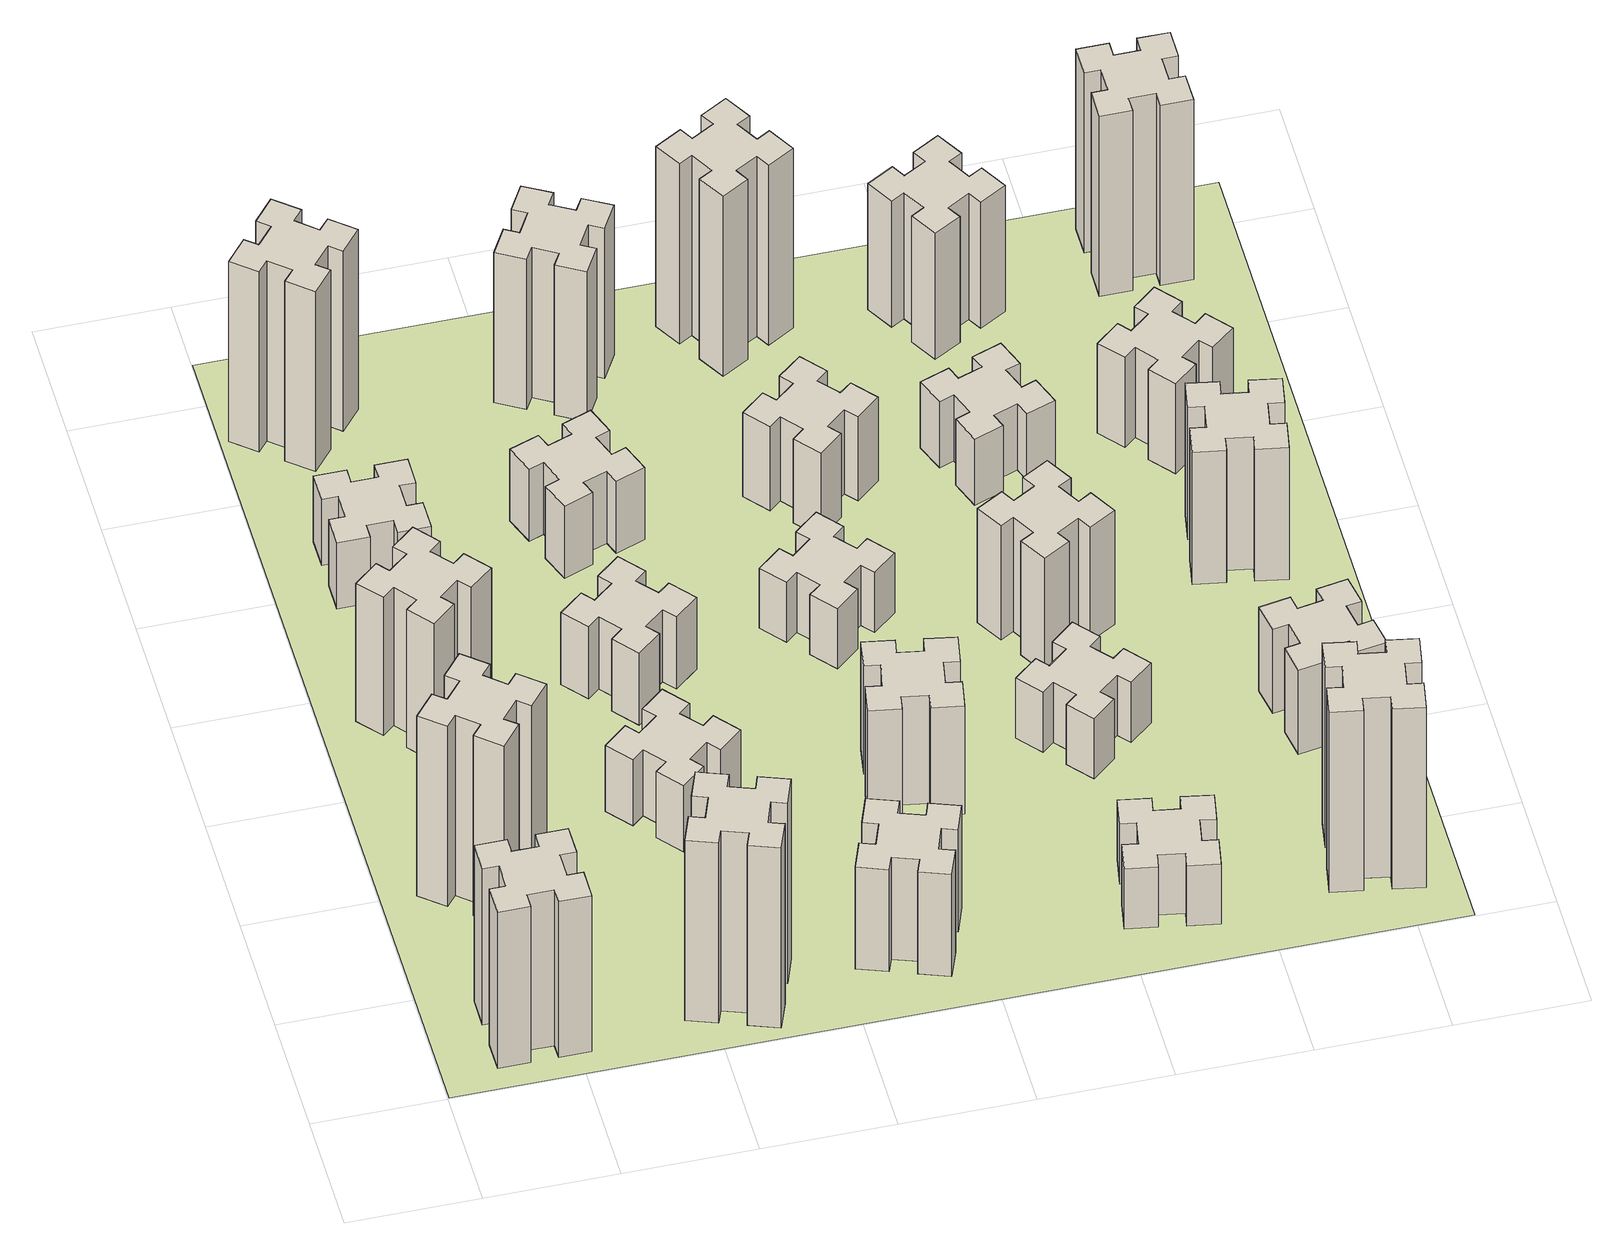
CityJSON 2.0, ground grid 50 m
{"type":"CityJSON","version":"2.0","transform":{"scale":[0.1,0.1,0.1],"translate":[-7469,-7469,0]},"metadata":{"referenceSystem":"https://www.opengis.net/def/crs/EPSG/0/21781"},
"CityObjects":{
"building1":{"type":"Building","attributes":{"class":"1000","function":"1000","usage":"1000","yearOfConstruction":2016,"roofType":"1000","measuredHeight":78,"storeysAboveGround":30,"storeysBelowGround":0},"geometry":[{"type":"Solid","lod":"1","boundaries":[[[[0,1,2,3,4,5,6,7,8,9,10,11,12,13,14,15,16,17,18,19]],[[17,16,20,21]],[[16,15,22,20]],[[15,14,23,22]],[[14,13,24,23]],[[13,12,25,24]],[[12,11,26,25]],[[11,10,27,26]],[[10,9,28,27]],[[9,8,29,28]],[[8,7,30,29]],[[7,6,31,30]],[[6,5,32,31]],[[5,4,33,32]],[[4,3,34,33]],[[3,2,35,34]],[[2,1,36,35]],[[1,0,37,36]],[[0,19,38,37]],[[19,18,39,38]],[[18,17,21,39]],[[24,25,26,27,28,29,30,31,32,33,34,35,36,37,38,39,21,20,22,23]]]]}]},
"building2":{"type":"Building","attributes":{"class":"1000","function":"1000","usage":"1000","yearOfConstruction":2016,"roofType":"1000","measuredHeight":90,"storeysAboveGround":30,"storeysBelowGround":0},"geometry":[{"type":"Solid","lod":"1","boundaries":[[[[40,41,42,43,44,45,46,47,48,49,50,51,52,53,54,55,56,57,58,59]],[[57,56,60,61]],[[56,55,62,60]],[[55,54,63,62]],[[54,53,64,63]],[[53,52,65,64]],[[52,51,66,65]],[[51,50,67,66]],[[50,49,68,67]],[[49,48,69,68]],[[48,47,70,69]],[[47,46,71,70]],[[46,45,72,71]],[[45,44,73,72]],[[44,43,74,73]],[[43,42,75,74]],[[42,41,76,75]],[[41,40,77,76]],[[40,59,78,77]],[[59,58,79,78]],[[58,57,61,79]],[[64,65,66,67,68,69,70,71,72,73,74,75,76,77,78,79,61,60,62,63]]]]}]},
"building3":{"type":"Building","attributes":{"class":"1000","function":"1000","usage":"1000","yearOfConstruction":2016,"roofType":"1000","measuredHeight":69,"storeysAboveGround":30,"storeysBelowGround":0},"geometry":[{"type":"Solid","lod":"1","boundaries":[[[[80,81,82,83,84,85,86,87,88,89,90,91,92,93,94,95,96,97,98,99]],[[97,96,100,101]],[[96,95,102,100]],[[95,94,103,102]],[[94,93,104,103]],[[93,92,105,104]],[[92,91,106,105]],[[91,90,107,106]],[[90,89,108,107]],[[89,88,109,108]],[[88,87,110,109]],[[87,86,111,110]],[[86,85,112,111]],[[85,84,113,112]],[[84,83,114,113]],[[83,82,115,114]],[[82,81,116,115]],[[81,80,117,116]],[[80,99,118,117]],[[99,98,119,118]],[[98,97,101,119]],[[104,105,106,107,108,109,110,111,112,113,114,115,116,117,118,119,101,100,102,103]]]]}]},
"building4":{"type":"Building","attributes":{"class":"1000","function":"1000","usage":"1000","yearOfConstruction":2016,"roofType":"1000","measuredHeight":33,"storeysAboveGround":30,"storeysBelowGround":0},"geometry":[{"type":"Solid","lod":"1","boundaries":[[[[120,121,122,123,124,125,126,127,128,129,130,131,132,133,134,135,136,137,138,139]],[[137,136,140,141]],[[136,135,142,140]],[[135,134,143,142]],[[134,133,144,143]],[[133,132,145,144]],[[132,131,146,145]],[[131,130,147,146]],[[130,129,148,147]],[[129,128,149,148]],[[128,127,150,149]],[[127,126,151,150]],[[126,125,152,151]],[[125,124,153,152]],[[124,123,154,153]],[[123,122,155,154]],[[122,121,156,155]],[[121,120,157,156]],[[120,139,158,157]],[[139,138,159,158]],[[138,137,141,159]],[[144,145,146,147,148,149,150,151,152,153,154,155,156,157,158,159,141,140,142,143]]]]}]},
"building5":{"type":"Building","attributes":{"class":"1000","function":"1000","usage":"1000","yearOfConstruction":2016,"roofType":"1000","measuredHeight":90,"storeysAboveGround":30,"storeysBelowGround":0},"geometry":[{"type":"Solid","lod":"1","boundaries":[[[[160,161,162,163,164,165,166,167,168,169,170,171,172,173,174,175,176,177,178,179]],[[177,176,180,181]],[[176,175,182,180]],[[175,174,183,182]],[[174,173,184,183]],[[173,172,185,184]],[[172,171,186,185]],[[171,170,187,186]],[[170,169,188,187]],[[169,168,189,188]],[[168,167,190,189]],[[167,166,191,190]],[[166,165,192,191]],[[165,164,193,192]],[[164,163,194,193]],[[163,162,195,194]],[[162,161,196,195]],[[161,160,197,196]],[[160,179,198,197]],[[179,178,199,198]],[[178,177,181,199]],[[184,185,186,187,188,189,190,191,192,193,194,195,196,197,198,199,181,180,182,183]]]]}]},
"building6":{"type":"Building","attributes":{"class":"1000","function":"1000","usage":"1000","yearOfConstruction":2016,"roofType":"1000","measuredHeight":90,"storeysAboveGround":30,"storeysBelowGround":0},"geometry":[{"type":"Solid","lod":"1","boundaries":[[[[200,201,202,203,204,205,206,207,208,209,210,211,212,213,214,215,216,217,218,219]],[[217,216,220,221]],[[216,215,222,220]],[[215,214,223,222]],[[214,213,224,223]],[[213,212,225,224]],[[212,211,226,225]],[[211,210,227,226]],[[210,209,228,227]],[[209,208,229,228]],[[208,207,230,229]],[[207,206,231,230]],[[206,205,232,231]],[[205,204,233,232]],[[204,203,234,233]],[[203,202,235,234]],[[202,201,236,235]],[[201,200,237,236]],[[200,219,238,237]],[[219,218,239,238]],[[218,217,221,239]],[[224,225,226,227,228,229,230,231,232,233,234,235,236,237,238,239,221,220,222,223]]]]}]},
"building7":{"type":"Building","attributes":{"class":"1000","function":"1000","usage":"1000","yearOfConstruction":2016,"roofType":"1000","measuredHeight":33,"storeysAboveGround":30,"storeysBelowGround":0},"geometry":[{"type":"Solid","lod":"1","boundaries":[[[[240,241,242,243,244,245,246,247,248,249,250,251,252,253,254,255,256,257,258,259]],[[257,256,260,261]],[[256,255,262,260]],[[255,254,263,262]],[[254,253,264,263]],[[253,252,265,264]],[[252,251,266,265]],[[251,250,267,266]],[[250,249,268,267]],[[249,248,269,268]],[[248,247,270,269]],[[247,246,271,270]],[[246,245,272,271]],[[245,244,273,272]],[[244,243,274,273]],[[243,242,275,274]],[[242,241,276,275]],[[241,240,277,276]],[[240,259,278,277]],[[259,258,279,278]],[[258,257,261,279]],[[264,265,266,267,268,269,270,271,272,273,274,275,276,277,278,279,261,260,262,263]]]]}]},
"building8":{"type":"Building","attributes":{"class":"1000","function":"1000","usage":"1000","yearOfConstruction":2016,"roofType":"1000","measuredHeight":36,"storeysAboveGround":30,"storeysBelowGround":0},"geometry":[{"type":"Solid","lod":"1","boundaries":[[[[280,281,282,283,284,285,286,287,288,289,290,291,292,293,294,295,296,297,298,299]],[[297,296,300,301]],[[296,295,302,300]],[[295,294,303,302]],[[294,293,304,303]],[[293,292,305,304]],[[292,291,306,305]],[[291,290,307,306]],[[290,289,308,307]],[[289,288,309,308]],[[288,287,310,309]],[[287,286,311,310]],[[286,285,312,311]],[[285,284,313,312]],[[284,283,314,313]],[[283,282,315,314]],[[282,281,316,315]],[[281,280,317,316]],[[280,299,318,317]],[[299,298,319,318]],[[298,297,301,319]],[[304,305,306,307,308,309,310,311,312,313,314,315,316,317,318,319,301,300,302,303]]]]}]},
"building9":{"type":"Building","attributes":{"class":"1000","function":"1000","usage":"1000","yearOfConstruction":2016,"roofType":"1000","measuredHeight":51,"storeysAboveGround":30,"storeysBelowGround":0},"geometry":[{"type":"Solid","lod":"1","boundaries":[[[[320,321,322,323,324,325,326,327,328,329,330,331,332,333,334,335,336,337,338,339]],[[337,336,340,341]],[[336,335,342,340]],[[335,334,343,342]],[[334,333,344,343]],[[333,332,345,344]],[[332,331,346,345]],[[331,330,347,346]],[[330,329,348,347]],[[329,328,349,348]],[[328,327,350,349]],[[327,326,351,350]],[[326,325,352,351]],[[325,324,353,352]],[[324,323,354,353]],[[323,322,355,354]],[[322,321,356,355]],[[321,320,357,356]],[[320,339,358,357]],[[339,338,359,358]],[[338,337,341,359]],[[344,345,346,347,348,349,350,351,352,353,354,355,356,357,358,359,341,340,342,343]]]]}]},
"building10":{"type":"Building","attributes":{"class":"1000","function":"1000","usage":"1000","yearOfConstruction":2016,"roofType":"1000","measuredHeight":36,"storeysAboveGround":30,"storeysBelowGround":0},"geometry":[{"type":"Solid","lod":"1","boundaries":[[[[360,361,362,363,364,365,366,367,368,369,370,371,372,373,374,375,376,377,378,379]],[[377,376,380,381]],[[376,375,382,380]],[[375,374,383,382]],[[374,373,384,383]],[[373,372,385,384]],[[372,371,386,385]],[[371,370,387,386]],[[370,369,388,387]],[[369,368,389,388]],[[368,367,390,389]],[[367,366,391,390]],[[366,365,392,391]],[[365,364,393,392]],[[364,363,394,393]],[[363,362,395,394]],[[362,361,396,395]],[[361,360,397,396]],[[360,379,398,397]],[[379,378,399,398]],[[378,377,381,399]],[[384,385,386,387,388,389,390,391,392,393,394,395,396,397,398,399,381,380,382,383]]]]}]},
"building11":{"type":"Building","attributes":{"class":"1000","function":"1000","usage":"1000","yearOfConstruction":2016,"roofType":"1000","measuredHeight":75,"storeysAboveGround":30,"storeysBelowGround":0},"geometry":[{"type":"Solid","lod":"1","boundaries":[[[[400,401,402,403,404,405,406,407,408,409,410,411,412,413,414,415,416,417,418,419]],[[417,416,420,421]],[[416,415,422,420]],[[415,414,423,422]],[[414,413,424,423]],[[413,412,425,424]],[[412,411,426,425]],[[411,410,427,426]],[[410,409,428,427]],[[409,408,429,428]],[[408,407,430,429]],[[407,406,431,430]],[[406,405,432,431]],[[405,404,433,432]],[[404,403,434,433]],[[403,402,435,434]],[[402,401,436,435]],[[401,400,437,436]],[[400,419,438,437]],[[419,418,439,438]],[[418,417,421,439]],[[424,425,426,427,428,429,430,431,432,433,434,435,436,437,438,439,421,420,422,423]]]]}]},
"building12":{"type":"Building","attributes":{"class":"1000","function":"1000","usage":"1000","yearOfConstruction":2016,"roofType":"1000","measuredHeight":54,"storeysAboveGround":30,"storeysBelowGround":0},"geometry":[{"type":"Solid","lod":"1","boundaries":[[[[440,441,442,443,444,445,446,447,448,449,450,451,452,453,454,455,456,457,458,459]],[[457,456,460,461]],[[456,455,462,460]],[[455,454,463,462]],[[454,453,464,463]],[[453,452,465,464]],[[452,451,466,465]],[[451,450,467,466]],[[450,449,468,467]],[[449,448,469,468]],[[448,447,470,469]],[[447,446,471,470]],[[446,445,472,471]],[[445,444,473,472]],[[444,443,474,473]],[[443,442,475,474]],[[442,441,476,475]],[[441,440,477,476]],[[440,459,478,477]],[[459,458,479,478]],[[458,457,461,479]],[[464,465,466,467,468,469,470,471,472,473,474,475,476,477,478,479,461,460,462,463]]]]}]},
"building13":{"type":"Building","attributes":{"class":"1000","function":"1000","usage":"1000","yearOfConstruction":2016,"roofType":"1000","measuredHeight":30,"storeysAboveGround":30,"storeysBelowGround":0},"geometry":[{"type":"Solid","lod":"1","boundaries":[[[[480,481,482,483,484,485,486,487,488,489,490,491,492,493,494,495,496,497,498,499]],[[497,496,500,501]],[[496,495,502,500]],[[495,494,503,502]],[[494,493,504,503]],[[493,492,505,504]],[[492,491,506,505]],[[491,490,507,506]],[[490,489,508,507]],[[489,488,509,508]],[[488,487,510,509]],[[487,486,511,510]],[[486,485,512,511]],[[485,484,513,512]],[[484,483,514,513]],[[483,482,515,514]],[[482,481,516,515]],[[481,480,517,516]],[[480,499,518,517]],[[499,498,519,518]],[[498,497,501,519]],[[504,505,506,507,508,509,510,511,512,513,514,515,516,517,518,519,501,500,502,503]]]]}]},
"building14":{"type":"Building","attributes":{"class":"1000","function":"1000","usage":"1000","yearOfConstruction":2016,"roofType":"1000","measuredHeight":42,"storeysAboveGround":30,"storeysBelowGround":0},"geometry":[{"type":"Solid","lod":"1","boundaries":[[[[520,521,522,523,524,525,526,527,528,529,530,531,532,533,534,535,536,537,538,539]],[[537,536,540,541]],[[536,535,542,540]],[[535,534,543,542]],[[534,533,544,543]],[[533,532,545,544]],[[532,531,546,545]],[[531,530,547,546]],[[530,529,548,547]],[[529,528,549,548]],[[528,527,550,549]],[[527,526,551,550]],[[526,525,552,551]],[[525,524,553,552]],[[524,523,554,553]],[[523,522,555,554]],[[522,521,556,555]],[[521,520,557,556]],[[520,539,558,557]],[[539,538,559,558]],[[538,537,541,559]],[[544,545,546,547,548,549,550,551,552,553,554,555,556,557,558,559,541,540,542,543]]]]}]},
"building15":{"type":"Building","attributes":{"class":"1000","function":"1000","usage":"1000","yearOfConstruction":2016,"roofType":"1000","measuredHeight":30,"storeysAboveGround":30,"storeysBelowGround":0},"geometry":[{"type":"Solid","lod":"1","boundaries":[[[[560,561,562,563,564,565,566,567,568,569,570,571,572,573,574,575,576,577,578,579]],[[577,576,580,581]],[[576,575,582,580]],[[575,574,583,582]],[[574,573,584,583]],[[573,572,585,584]],[[572,571,586,585]],[[571,570,587,586]],[[570,569,588,587]],[[569,568,589,588]],[[568,567,590,589]],[[567,566,591,590]],[[566,565,592,591]],[[565,564,593,592]],[[564,563,594,593]],[[563,562,595,594]],[[562,561,596,595]],[[561,560,597,596]],[[560,579,598,597]],[[579,578,599,598]],[[578,577,581,599]],[[584,585,586,587,588,589,590,591,592,593,594,595,596,597,598,599,581,580,582,583]]]]}]},
"building16":{"type":"Building","attributes":{"class":"1000","function":"1000","usage":"1000","yearOfConstruction":2016,"roofType":"1000","measuredHeight":90,"storeysAboveGround":30,"storeysBelowGround":0},"geometry":[{"type":"Solid","lod":"1","boundaries":[[[[600,601,602,603,604,605,606,607,608,609,610,611,612,613,614,615,616,617,618,619]],[[617,616,620,621]],[[616,615,622,620]],[[615,614,623,622]],[[614,613,624,623]],[[613,612,625,624]],[[612,611,626,625]],[[611,610,627,626]],[[610,609,628,627]],[[609,608,629,628]],[[608,607,630,629]],[[607,606,631,630]],[[606,605,632,631]],[[605,604,633,632]],[[604,603,634,633]],[[603,602,635,634]],[[602,601,636,635]],[[601,600,637,636]],[[600,619,638,637]],[[619,618,639,638]],[[618,617,621,639]],[[624,625,626,627,628,629,630,631,632,633,634,635,636,637,638,639,621,620,622,623]]]]}]},
"building17":{"type":"Building","attributes":{"class":"1000","function":"1000","usage":"1000","yearOfConstruction":2016,"roofType":"1000","measuredHeight":30,"storeysAboveGround":30,"storeysBelowGround":0},"geometry":[{"type":"Solid","lod":"1","boundaries":[[[[640,641,642,643,644,645,646,647,648,649,650,651,652,653,654,655,656,657,658,659]],[[657,656,660,661]],[[656,655,662,660]],[[655,654,663,662]],[[654,653,664,663]],[[653,652,665,664]],[[652,651,666,665]],[[651,650,667,666]],[[650,649,668,667]],[[649,648,669,668]],[[648,647,670,669]],[[647,646,671,670]],[[646,645,672,671]],[[645,644,673,672]],[[644,643,674,673]],[[643,642,675,674]],[[642,641,676,675]],[[641,640,677,676]],[[640,659,678,677]],[[659,658,679,678]],[[658,657,661,679]],[[664,665,666,667,668,669,670,671,672,673,674,675,676,677,678,679,661,660,662,663]]]]}]},
"building18":{"type":"Building","attributes":{"class":"1000","function":"1000","usage":"1000","yearOfConstruction":2016,"roofType":"1000","measuredHeight":57,"storeysAboveGround":30,"storeysBelowGround":0},"geometry":[{"type":"Solid","lod":"1","boundaries":[[[[680,681,682,683,684,685,686,687,688,689,690,691,692,693,694,695,696,697,698,699]],[[697,696,700,701]],[[696,695,702,700]],[[695,694,703,702]],[[694,693,704,703]],[[693,692,705,704]],[[692,691,706,705]],[[691,690,707,706]],[[690,689,708,707]],[[689,688,709,708]],[[688,687,710,709]],[[687,686,711,710]],[[686,685,712,711]],[[685,684,713,712]],[[684,683,714,713]],[[683,682,715,714]],[[682,681,716,715]],[[681,680,717,716]],[[680,699,718,717]],[[699,698,719,718]],[[698,697,701,719]],[[704,705,706,707,708,709,710,711,712,713,714,715,716,717,718,719,701,700,702,703]]]]}]},
"building19":{"type":"Building","attributes":{"class":"1000","function":"1000","usage":"1000","yearOfConstruction":2016,"roofType":"1000","measuredHeight":33,"storeysAboveGround":30,"storeysBelowGround":0},"geometry":[{"type":"Solid","lod":"1","boundaries":[[[[720,721,722,723,724,725,726,727,728,729,730,731,732,733,734,735,736,737,738,739]],[[737,736,740,741]],[[736,735,742,740]],[[735,734,743,742]],[[734,733,744,743]],[[733,732,745,744]],[[732,731,746,745]],[[731,730,747,746]],[[730,729,748,747]],[[729,728,749,748]],[[728,727,750,749]],[[727,726,751,750]],[[726,725,752,751]],[[725,724,753,752]],[[724,723,754,753]],[[723,722,755,754]],[[722,721,756,755]],[[721,720,757,756]],[[720,739,758,757]],[[739,738,759,758]],[[738,737,741,759]],[[744,745,746,747,748,749,750,751,752,753,754,755,756,757,758,759,741,740,742,743]]]]}]},
"building20":{"type":"Building","attributes":{"class":"1000","function":"1000","usage":"1000","yearOfConstruction":2016,"roofType":"1000","measuredHeight":90,"storeysAboveGround":30,"storeysBelowGround":0},"geometry":[{"type":"Solid","lod":"1","boundaries":[[[[760,761,762,763,764,765,766,767,768,769,770,771,772,773,774,775,776,777,778,779]],[[777,776,780,781]],[[776,775,782,780]],[[775,774,783,782]],[[774,773,784,783]],[[773,772,785,784]],[[772,771,786,785]],[[771,770,787,786]],[[770,769,788,787]],[[769,768,789,788]],[[768,767,790,789]],[[767,766,791,790]],[[766,765,792,791]],[[765,764,793,792]],[[764,763,794,793]],[[763,762,795,794]],[[762,761,796,795]],[[761,760,797,796]],[[760,779,798,797]],[[779,778,799,798]],[[778,777,781,799]],[[784,785,786,787,788,789,790,791,792,793,794,795,796,797,798,799,781,780,782,783]]]]}]},
"building21":{"type":"Building","attributes":{"class":"1000","function":"1000","usage":"1000","yearOfConstruction":2016,"roofType":"1000","measuredHeight":63,"storeysAboveGround":30,"storeysBelowGround":0},"geometry":[{"type":"Solid","lod":"1","boundaries":[[[[800,801,802,803,804,805,806,807,808,809,810,811,812,813,814,815,816,817,818,819]],[[817,816,820,821]],[[816,815,822,820]],[[815,814,823,822]],[[814,813,824,823]],[[813,812,825,824]],[[812,811,826,825]],[[811,810,827,826]],[[810,809,828,827]],[[809,808,829,828]],[[808,807,830,829]],[[807,806,831,830]],[[806,805,832,831]],[[805,804,833,832]],[[804,803,834,833]],[[803,802,835,834]],[[802,801,836,835]],[[801,800,837,836]],[[800,819,838,837]],[[819,818,839,838]],[[818,817,821,839]],[[824,825,826,827,828,829,830,831,832,833,834,835,836,837,838,839,821,820,822,823]]]]}]},
"building22":{"type":"Building","attributes":{"class":"1000","function":"1000","usage":"1000","yearOfConstruction":2016,"roofType":"1000","measuredHeight":42,"storeysAboveGround":30,"storeysBelowGround":0},"geometry":[{"type":"Solid","lod":"1","boundaries":[[[[840,841,842,843,844,845,846,847,848,849,850,851,852,853,854,855,856,857,858,859]],[[857,856,860,861]],[[856,855,862,860]],[[855,854,863,862]],[[854,853,864,863]],[[853,852,865,864]],[[852,851,866,865]],[[851,850,867,866]],[[850,849,868,867]],[[849,848,869,868]],[[848,847,870,869]],[[847,846,871,870]],[[846,845,872,871]],[[845,844,873,872]],[[844,843,874,873]],[[843,842,875,874]],[[842,841,876,875]],[[841,840,877,876]],[[840,859,878,877]],[[859,858,879,878]],[[858,857,861,879]],[[864,865,866,867,868,869,870,871,872,873,874,875,876,877,878,879,861,860,862,863]]]]}]},
"building23":{"type":"Building","attributes":{"class":"1000","function":"1000","usage":"1000","yearOfConstruction":2016,"roofType":"1000","measuredHeight":66,"storeysAboveGround":30,"storeysBelowGround":0},"geometry":[{"type":"Solid","lod":"1","boundaries":[[[[880,881,882,883,884,885,886,887,888,889,890,891,892,893,894,895,896,897,898,899]],[[897,896,900,901]],[[896,895,902,900]],[[895,894,903,902]],[[894,893,904,903]],[[893,892,905,904]],[[892,891,906,905]],[[891,890,907,906]],[[890,889,908,907]],[[889,888,909,908]],[[888,887,910,909]],[[887,886,911,910]],[[886,885,912,911]],[[885,884,913,912]],[[884,883,914,913]],[[883,882,915,914]],[[882,881,916,915]],[[881,880,917,916]],[[880,899,918,917]],[[899,898,919,918]],[[898,897,901,919]],[[904,905,906,907,908,909,910,911,912,913,914,915,916,917,918,919,901,900,902,903]]]]}]},
"building24":{"type":"Building","attributes":{"class":"1000","function":"1000","usage":"1000","yearOfConstruction":2016,"roofType":"1000","measuredHeight":45,"storeysAboveGround":30,"storeysBelowGround":0},"geometry":[{"type":"Solid","lod":"1","boundaries":[[[[920,921,922,923,924,925,926,927,928,929,930,931,932,933,934,935,936,937,938,939]],[[937,936,940,941]],[[936,935,942,940]],[[935,934,943,942]],[[934,933,944,943]],[[933,932,945,944]],[[932,931,946,945]],[[931,930,947,946]],[[930,929,948,947]],[[929,928,949,948]],[[928,927,950,949]],[[927,926,951,950]],[[926,925,952,951]],[[925,924,953,952]],[[924,923,954,953]],[[923,922,955,954]],[[922,921,956,955]],[[921,920,957,956]],[[920,939,958,957]],[[939,938,959,958]],[[938,937,941,959]],[[944,945,946,947,948,949,950,951,952,953,954,955,956,957,958,959,941,940,942,943]]]]}]},
"building25":{"type":"Building","attributes":{"class":"1000","function":"1000","usage":"1000","yearOfConstruction":2016,"roofType":"1000","measuredHeight":90,"storeysAboveGround":30,"storeysBelowGround":0},"geometry":[{"type":"Solid","lod":"1","boundaries":[[[[960,961,962,963,964,965,966,967,968,969,970,971,972,973,974,975,976,977,978,979]],[[977,976,980,981]],[[976,975,982,980]],[[975,974,983,982]],[[974,973,984,983]],[[973,972,985,984]],[[972,971,986,985]],[[971,970,987,986]],[[970,969,988,987]],[[969,968,989,988]],[[968,967,990,989]],[[967,966,991,990]],[[966,965,992,991]],[[965,964,993,992]],[[964,963,994,993]],[[963,962,995,994]],[[962,961,996,995]],[[961,960,997,996]],[[960,979,998,997]],[[979,978,999,998]],[[978,977,981,999]],[[984,985,986,987,988,989,990,991,992,993,994,995,996,997,998,999,981,980,982,983]]]]}]},
"landuse1":{"type":"LandUse","attributes":{"name":"plot1","function":"1010"},"geometry":[{"type":"MultiSurface","lod":"1","boundaries":[[[1000,1001,1002,1003]]]}]}
},
"vertices":[
[265,325,0],[265,225,0],[205,225,0],[205,105,0],[325,105,0],[325,165,0],[425,165,0],[425,105,0],[545,105,0],[545,225,0],[485,225,0],[485,325,0],[545,325,0],[545,445,0],[425,445,0],[425,385,0],[325,385,0],[325,445,0],[205,445,0],[205,325,0],[325,385,780],[325,445,780],[425,385,780],[425,445,780],[545,445,780],[545,325,780],[485,325,780],[485,225,780],[545,225,780],[545,105,780],[425,105,780],[425,165,780],[325,165,780],[325,105,780],[205,105,780],[205,225,780],[265,225,780],[265,325,780],[205,325,780],[205,445,780],
[484,1067,0],[408,1132,0],[446,1178,0],[354,1255,0],[277,1163,0],[323,1124,0],[259,1048,0],[213,1086,0],[136,994,0],[228,917,0],[266,963,0],[343,899,0],[304,853,0],[396,776,0],[473,868,0],[427,906,0],[492,983,0],[538,944,0],[615,1036,0],[523,1113,0],[492,983,900],[538,944,900],[427,906,900],[473,868,900],[396,776,900],[304,853,900],[343,899,900],[266,963,900],[228,917,900],[136,994,900],[213,1086,900],[259,1048,900],[323,1124,900],[277,1163,900],[354,1255,900],[446,1178,900],[408,1132,900],[484,1067,900],[523,1113,900],[615,1036,900],
[492,1888,0],[427,1964,0],[473,2003,0],[396,2095,0],[304,2018,0],[343,1972,0],[266,1907,0],[228,1953,0],[136,1876,0],[213,1784,0],[259,1823,0],[323,1746,0],[277,1708,0],[354,1616,0],[446,1693,0],[408,1739,0],[484,1803,0],[523,1757,0],[615,1834,0],[538,1926,0],[484,1803,690],[523,1757,690],[408,1739,690],[446,1693,690],[354,1616,690],[277,1708,690],[323,1746,690],[259,1823,690],[213,1784,690],[136,1876,690],[228,1953,690],[266,1907,690],[343,1972,690],[304,2018,690],[396,2095,690],[473,2003,690],[427,1964,690],[492,1888,690],[538,1926,690],[615,1834,690],
[485,2545,0],[485,2645,0],[545,2645,0],[545,2765,0],[425,2765,0],[425,2705,0],[325,2705,0],[325,2765,0],[205,2765,0],[205,2645,0],[265,2645,0],[265,2545,0],[205,2545,0],[205,2425,0],[325,2425,0],[325,2485,0],[425,2485,0],[425,2425,0],[545,2425,0],[545,2545,0],[425,2485,330],[425,2425,330],[325,2485,330],[325,2425,330],[205,2425,330],[205,2545,330],[265,2545,330],[265,2645,330],[205,2645,330],[205,2765,330],[325,2765,330],[325,2705,330],[425,2705,330],[425,2765,330],[545,2765,330],[545,2645,330],[485,2645,330],[485,2545,330],[545,2545,330],[545,2425,330],
[1029,360,0],[995,266,0],[939,287,0],[897,174,0],[1010,133,0],[1031,189,0],[1125,155,0],[1104,99,0],[1217,57,0],[1258,170,0],[1202,191,0],[1236,285,0],[1292,264,0],[1333,377,0],[1220,418,0],[1200,362,0],[1106,396,0],[1127,452,0],[1014,493,0],[973,380,0],[1106,396,900],[1127,452,900],[1200,362,900],[1220,418,900],[1333,377,900],[1292,264,900],[1236,285,900],[1202,191,900],[1258,170,900],[1217,57,900],[1104,99,900],[1125,155,900],[1031,189,900],[1010,133,900],[897,174,900],[939,287,900],[995,266,900],[1029,360,900],[973,380,900],[1014,493,900],
[384,3387,0],[308,3452,0],[346,3498,0],[254,3575,0],[177,3483,0],[223,3444,0],[159,3368,0],[113,3406,0],[36,3314,0],[128,3237,0],[166,3283,0],[243,3219,0],[204,3173,0],[296,3096,0],[373,3188,0],[327,3226,0],[392,3303,0],[438,3264,0],[515,3356,0],[423,3433,0],[392,3303,900],[438,3264,900],[327,3226,900],[373,3188,900],[296,3096,900],[204,3173,900],[243,3219,900],[166,3283,900],[128,3237,900],[36,3314,900],[113,3406,900],[159,3368,900],[223,3444,900],[177,3483,900],[254,3575,900],[346,3498,900],[308,3452,900],[384,3387,900],[423,3433,900],[515,3356,900],
[1083,1332,0],[1006,1267,0],[968,1313,0],[876,1236,0],[953,1144,0],[999,1183,0],[1063,1106,0],[1017,1068,0],[1094,976,0],[1186,1053,0],[1148,1099,0],[1224,1163,0],[1263,1117,0],[1355,1194,0],[1278,1286,0],[1232,1248,0],[1167,1324,0],[1213,1363,0],[1136,1455,0],[1044,1378,0],[1167,1324,330],[1213,1363,330],[1232,1248,330],[1278,1286,330],[1355,1194,330],[1263,1117,330],[1224,1163,330],[1148,1099,330],[1186,1053,330],[1094,976,330],[1017,1068,330],[1063,1106,330],[999,1183,330],[953,1144,330],[876,1236,330],[968,1313,330],[1006,1267,330],[1083,1332,330],[1044,1378,330],[1136,1455,330],
[1083,1972,0],[1006,1907,0],[968,1953,0],[876,1876,0],[953,1784,0],[999,1823,0],[1063,1746,0],[1017,1708,0],[1094,1616,0],[1186,1693,0],[1148,1739,0],[1224,1803,0],[1263,1757,0],[1355,1834,0],[1278,1926,0],[1232,1888,0],[1167,1964,0],[1213,2003,0],[1136,2095,0],[1044,2018,0],[1167,1964,360],[1213,2003,360],[1232,1888,360],[1278,1926,360],[1355,1834,360],[1263,1757,360],[1224,1803,360],[1148,1739,360],[1186,1693,360],[1094,1616,360],[1017,1708,360],[1063,1746,360],[999,1823,360],[953,1784,360],[876,1876,360],[968,1953,360],[1006,1907,360],[1083,1972,360],[1044,2018,360],[1136,2095,360],
[1669,460,0],[1635,366,0],[1579,387,0],[1537,274,0],[1650,233,0],[1671,289,0],[1765,255,0],[1744,199,0],[1857,157,0],[1898,270,0],[1842,291,0],[1876,385,0],[1932,364,0],[1973,477,0],[1860,518,0],[1840,462,0],[1746,496,0],[1767,552,0],[1654,593,0],[1613,480,0],[1746,496,510],[1767,552,510],[1840,462,510],[1860,518,510],[1973,477,510],[1932,364,510],[1876,385,510],[1842,291,510],[1898,270,510],[1857,157,510],[1744,199,510],[1765,255,510],[1671,289,510],[1650,233,510],[1537,274,510],[1579,387,510],[1635,366,510],[1669,460,510],[1613,480,510],[1654,593,510],
[1106,2475,0],[1200,2509,0],[1220,2453,0],[1333,2494,0],[1292,2607,0],[1236,2586,0],[1202,2680,0],[1258,2700,0],[1217,2813,0],[1104,2772,0],[1125,2716,0],[1031,2682,0],[1010,2738,0],[897,2697,0],[939,2584,0],[995,2605,0],[1029,2511,0],[973,2490,0],[1014,2377,0],[1127,2419,0],[1029,2511,360],[973,2490,360],[995,2605,360],[939,2584,360],[897,2697,360],[1010,2738,360],[1031,2682,360],[1125,2716,360],[1104,2772,360],[1217,2813,360],[1258,2700,360],[1202,2680,360],[1236,2586,360],[1292,2607,360],[1333,2494,360],[1220,2453,360],[1200,2509,360],[1106,2475,360],[1127,2419,360],[1014,2377,360],
[1314,3406,0],[1227,3456,0],[1257,3508,0],[1153,3568,0],[1093,3464,0],[1145,3434,0],[1095,3347,0],[1043,3377,0],[983,3273,0],[1087,3213,0],[1117,3265,0],[1204,3215,0],[1174,3163,0],[1278,3103,0],[1338,3207,0],[1286,3237,0],[1336,3324,0],[1388,3294,0],[1448,3398,0],[1344,3458,0],[1336,3324,750],[1388,3294,750],[1286,3237,750],[1338,3207,750],[1278,3103,750],[1174,3163,750],[1204,3215,750],[1117,3265,750],[1087,3213,750],[983,3273,750],[1043,3377,750],[1095,3347,750],[1145,3434,750],[1093,3464,750],[1153,3568,750],[1257,3508,750],[1227,3456,750],[1314,3406,750],[1344,3458,750],[1448,3398,750],
[2055,1047,0],[2072,1145,0],[2131,1135,0],[2152,1253,0],[2034,1274,0],[2024,1215,0],[1925,1232,0],[1936,1291,0],[1817,1312,0],[1797,1194,0],[1856,1184,0],[1838,1085,0],[1779,1096,0],[1758,977,0],[1877,957,0],[1887,1016,0],[1985,998,0],[1975,939,0],[2093,918,0],[2114,1037,0],[1985,998,540],[1975,939,540],[1887,1016,540],[1877,957,540],[1758,977,540],[1779,1096,540],[1838,1085,540],[1856,1184,540],[1797,1194,540],[1817,1312,540],[1936,1291,540],[1925,1232,540],[2024,1215,540],[2034,1274,540],[2152,1253,540],[2131,1135,540],[2072,1145,540],[2055,1047,540],[2114,1037,540],[2093,918,540],
[1972,1988,0],[1907,2064,0],[1953,2103,0],[1876,2195,0],[1784,2118,0],[1823,2072,0],[1746,2007,0],[1708,2053,0],[1616,1976,0],[1693,1884,0],[1739,1923,0],[1803,1846,0],[1757,1808,0],[1834,1716,0],[1926,1793,0],[1888,1839,0],[1964,1903,0],[2003,1857,0],[2095,1934,0],[2018,2026,0],[1964,1903,300],[2003,1857,300],[1888,1839,300],[1926,1793,300],[1834,1716,300],[1757,1808,300],[1803,1846,300],[1739,1923,300],[1693,1884,300],[1616,1976,300],[1708,2053,300],[1746,2007,300],[1823,2072,300],[1784,2118,300],[1876,2195,300],[1953,2103,300],[1907,2064,300],[1972,1988,300],[2018,2026,300],[2095,1934,300],
[1839,2563,0],[1903,2486,0],[1857,2448,0],[1934,2356,0],[2026,2433,0],[1988,2479,0],[2064,2543,0],[2103,2497,0],[2195,2574,0],[2118,2666,0],[2072,2628,0],[2007,2704,0],[2053,2743,0],[1976,2835,0],[1884,2758,0],[1923,2712,0],[1846,2647,0],[1808,2693,0],[1716,2616,0],[1793,2524,0],[1846,2647,420],[1808,2693,420],[1923,2712,420],[1884,2758,420],[1976,2835,420],[2053,2743,420],[2007,2704,420],[2072,2628,420],[2118,2666,420],[2195,2574,420],[2103,2497,420],[2064,2543,420],[1988,2479,420],[2026,2433,420],[1934,2356,420],[1857,2448,420],[1903,2486,420],[1839,2563,420],[1793,2524,420],[1716,2616,420],
[2596,444,0],[2578,345,0],[2519,356,0],[2498,237,0],[2617,217,0],[2627,276,0],[2725,258,0],[2715,199,0],[2833,178,0],[2854,297,0],[2795,307,0],[2812,405,0],[2871,395,0],[2892,513,0],[2774,534,0],[2764,475,0],[2665,492,0],[2676,551,0],[2557,572,0],[2537,454,0],[2665,492,300],[2676,551,300],[2764,475,300],[2774,534,300],[2892,513,300],[2871,395,300],[2812,405,300],[2795,307,300],[2854,297,300],[2833,178,300],[2715,199,300],[2725,258,300],[2627,276,300],[2617,217,300],[2498,237,300],[2519,356,300],[2578,345,300],[2596,444,300],[2537,454,300],[2557,572,300],
[1844,3556,0],[1757,3506,0],[1727,3558,0],[1623,3498,0],[1683,3394,0],[1735,3424,0],[1785,3337,0],[1733,3307,0],[1793,3203,0],[1897,3263,0],[1867,3315,0],[1954,3365,0],[1984,3313,0],[2088,3373,0],[2028,3477,0],[1976,3447,0],[1926,3534,0],[1978,3564,0],[1918,3668,0],[1814,3608,0],[1926,3534,900],[1978,3564,900],[1976,3447,900],[2028,3477,900],[2088,3373,900],[1984,3313,900],[1954,3365,900],[1867,3315,900],[1897,3263,900],[1793,3203,900],[1733,3307,900],[1785,3337,900],[1735,3424,900],[1683,3394,900],[1623,3498,900],[1727,3558,900],[1757,3506,900],[1844,3556,900],[1814,3608,900],[1918,3668,900],
[2628,1099,0],[2704,1163,0],[2743,1117,0],[2835,1194,0],[2758,1286,0],[2712,1248,0],[2647,1324,0],[2693,1363,0],[2616,1455,0],[2524,1378,0],[2563,1332,0],[2486,1267,0],[2448,1313,0],[2356,1236,0],[2433,1144,0],[2479,1183,0],[2543,1106,0],[2497,1068,0],[2574,976,0],[2666,1053,0],[2543,1106,300],[2497,1068,300],[2479,1183,300],[2433,1144,300],[2356,1236,300],[2448,1313,300],[2486,1267,300],[2563,1332,300],[2524,1378,300],[2616,1455,300],[2693,1363,300],[2647,1324,300],[2712,1248,300],[2758,1286,300],[2835,1194,300],[2743,1117,300],[2704,1163,300],[2628,1099,300],[2666,1053,300],[2574,976,300],
[2475,1744,0],[2525,1657,0],[2473,1627,0],[2533,1523,0],[2637,1583,0],[2607,1635,0],[2694,1685,0],[2724,1633,0],[2828,1693,0],[2768,1797,0],[2716,1767,0],[2666,1854,0],[2718,1884,0],[2658,1988,0],[2554,1928,0],[2584,1876,0],[2497,1826,0],[2467,1878,0],[2363,1818,0],[2423,1714,0],[2497,1826,570],[2467,1878,570],[2584,1876,570],[2554,1928,570],[2658,1988,570],[2718,1884,570],[2666,1854,570],[2716,1767,570],[2768,1797,570],[2828,1693,570],[2724,1633,570],[2694,1685,570],[2607,1635,570],[2637,1583,570],[2533,1523,570],[2473,1627,570],[2525,1657,570],[2475,1744,570],[2423,1714,570],[2363,1818,570],
[2586,2475,0],[2680,2509,0],[2700,2453,0],[2813,2494,0],[2772,2607,0],[2716,2586,0],[2682,2680,0],[2738,2700,0],[2697,2813,0],[2584,2772,0],[2605,2716,0],[2511,2682,0],[2490,2738,0],[2377,2697,0],[2419,2584,0],[2475,2605,0],[2509,2511,0],[2453,2490,0],[2494,2377,0],[2607,2419,0],[2509,2511,330],[2453,2490,330],[2475,2605,330],[2419,2584,330],[2377,2697,330],[2490,2738,330],[2511,2682,330],[2605,2716,330],[2584,2772,330],[2697,2813,330],[2738,2700,330],[2682,2680,330],[2716,2586,330],[2772,2607,330],[2813,2494,330],[2700,2453,330],[2680,2509,330],[2586,2475,330],[2607,2419,330],[2494,2377,330],
[3504,475,0],[3405,492,0],[3416,551,0],[3297,572,0],[3277,454,0],[3336,444,0],[3318,345,0],[3259,356,0],[3238,237,0],[3357,217,0],[3367,276,0],[3465,258,0],[3455,199,0],[3573,178,0],[3594,297,0],[3535,307,0],[3552,405,0],[3611,395,0],[3632,513,0],[3514,534,0],[3552,405,900],[3611,395,900],[3535,307,900],[3594,297,900],[3573,178,900],[3455,199,900],[3465,258,900],[3367,276,900],[3357,217,900],[3238,237,900],[3259,356,900],[3318,345,900],[3336,444,900],[3277,454,900],[3297,572,900],[3416,551,900],[3405,492,900],[3504,475,900],[3514,534,900],[3632,513,900],
[2716,3347,0],[2666,3434,0],[2718,3464,0],[2658,3568,0],[2554,3508,0],[2584,3456,0],[2497,3406,0],[2467,3458,0],[2363,3398,0],[2423,3294,0],[2475,3324,0],[2525,3237,0],[2473,3207,0],[2533,3103,0],[2637,3163,0],[2607,3215,0],[2694,3265,0],[2724,3213,0],[2828,3273,0],[2768,3377,0],[2694,3265,630],[2724,3213,630],[2607,3215,630],[2637,3163,630],[2533,3103,630],[2473,3207,630],[2525,3237,630],[2475,3324,630],[2423,3294,630],[2363,3398,630],[2467,3458,630],[2497,3406,630],[2584,3456,630],[2554,3508,630],[2658,3568,630],[2718,3464,630],[2666,3434,630],[2716,3347,630],[2768,3377,630],[2828,3273,630],
[3405,998,0],[3504,1016,0],[3514,957,0],[3632,977,0],[3611,1096,0],[3552,1085,0],[3535,1184,0],[3594,1194,0],[3573,1312,0],[3455,1291,0],[3465,1232,0],[3367,1215,0],[3357,1274,0],[3238,1253,0],[3259,1135,0],[3318,1145,0],[3336,1047,0],[3277,1037,0],[3297,918,0],[3416,939,0],[3336,1047,420],[3277,1037,420],[3318,1145,420],[3259,1135,420],[3238,1253,420],[3357,1274,420],[3367,1215,420],[3465,1232,420],[3455,1291,420],[3573,1312,420],[3594,1194,420],[3535,1184,420],[3552,1085,420],[3611,1096,420],[3632,977,420],[3514,957,420],[3504,1016,420],[3405,998,420],[3416,939,420],[3297,918,420],
[3267,1856,0],[3365,1838,0],[3355,1779,0],[3473,1758,0],[3494,1877,0],[3435,1887,0],[3452,1985,0],[3511,1975,0],[3532,2093,0],[3414,2114,0],[3404,2055,0],[3305,2072,0],[3316,2131,0],[3197,2152,0],[3177,2034,0],[3236,2024,0],[3218,1925,0],[3159,1936,0],[3138,1817,0],[3257,1797,0],[3218,1925,660],[3159,1936,660],[3236,2024,660],[3177,2034,660],[3197,2152,660],[3316,2131,660],[3305,2072,660],[3404,2055,660],[3414,2114,660],[3532,2093,660],[3511,1975,660],[3452,1985,660],[3435,1887,660],[3494,1877,660],[3473,1758,660],[3355,1779,660],[3365,1838,660],[3267,1856,660],[3257,1797,660],[3138,1817,660],
[3119,2563,0],[3183,2486,0],[3137,2448,0],[3214,2356,0],[3306,2433,0],[3268,2479,0],[3344,2543,0],[3383,2497,0],[3475,2574,0],[3398,2666,0],[3352,2628,0],[3287,2704,0],[3333,2743,0],[3256,2835,0],[3164,2758,0],[3203,2712,0],[3126,2647,0],[3088,2693,0],[2996,2616,0],[3073,2524,0],[3126,2647,450],[3088,2693,450],[3203,2712,450],[3164,2758,450],[3256,2835,450],[3333,2743,450],[3287,2704,450],[3352,2628,450],[3398,2666,450],[3475,2574,450],[3383,2497,450],[3344,2543,450],[3268,2479,450],[3306,2433,450],[3214,2356,450],[3137,2448,450],[3183,2486,450],[3119,2563,450],[3073,2524,450],[2996,2616,450],
[3285,3325,0],[3385,3325,0],[3385,3265,0],[3505,3265,0],[3505,3385,0],[3445,3385,0],[3445,3485,0],[3505,3485,0],[3505,3605,0],[3385,3605,0],[3385,3545,0],[3285,3545,0],[3285,3605,0],[3165,3605,0],[3165,3485,0],[3225,3485,0],[3225,3385,0],[3165,3385,0],[3165,3265,0],[3285,3265,0],[3225,3385,900],[3165,3385,900],[3225,3485,900],[3165,3485,900],[3165,3605,900],[3285,3605,900],[3285,3545,900],[3385,3545,900],[3385,3605,900],[3505,3605,900],[3505,3485,900],[3445,3485,900],[3445,3385,900],[3505,3385,900],[3505,3265,900],[3385,3265,900],[3385,3325,900],[3285,3325,900],[3285,3265,900],[3165,3265,900],
[5,3705,0],[3705,3705,0],[3705,5,0],[5,5,0]
]}
